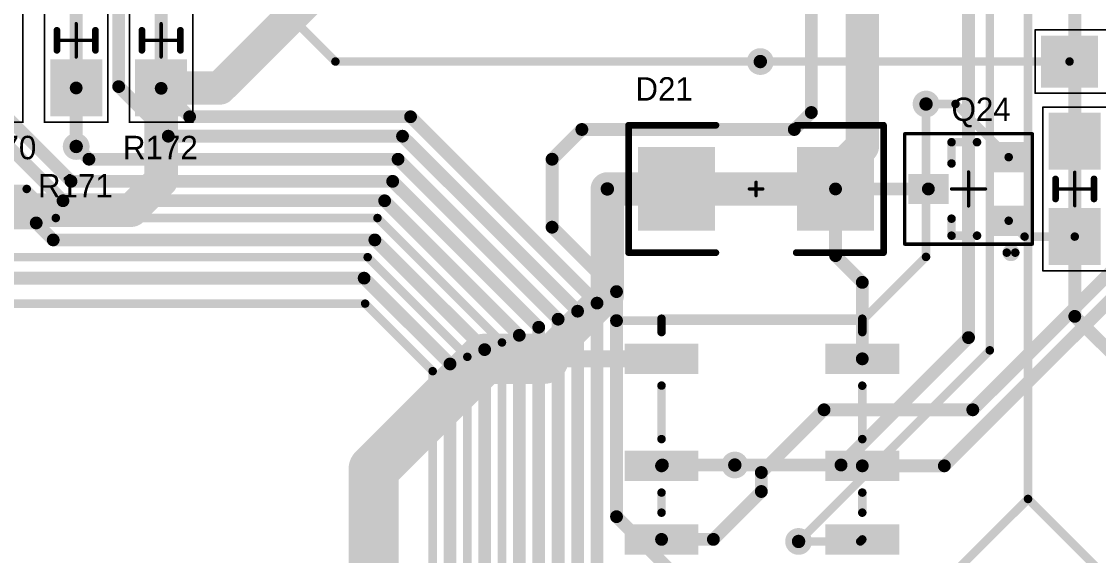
# Model space of a CAD drawing. Header units: millimetres. Extents: x 37 to 246, y 26 to 184.
# Drawn here: x 195.22 to 227.4, y 53.17 to 69.14 of the extents above; entities that cross this region are included whole.
import ezdxf

# ---------------------------------------------------------------- set-up
doc = ezdxf.new("R2010")
doc.units = ezdxf.units.MM
for name, color, linetype in [('BottomLayer', 5, 'Continuous'), ('Mechanical1', 6, 'Continuous'), ('Mechanical15', 56, 'Continuous'), ('MultiLayer', 9, 'Continuous'), ('TopLayer', 1, 'Continuous'), ('TopOverlay', 2, 'Continuous'), ('TopPaste', 8, 'Continuous'), ('TopSolder', 216, 'Continuous'), ('ViaHoleLayer', 16, 'Continuous')]:
    doc.layers.add(name, color=color, linetype=linetype)

msp = doc.modelspace()

# ---------------------------------------------------------------- linework, layer by layer
at = {"layer": 'BottomLayer'}
for points, const_width in [([(223.52, 59.69), (223.52, 94.234)], 0.384), ([(224.155, 59.309), (224.155, 81.915)], 0.254), ([(198.12, 67.195), (198.12, 81.334)], 0.381), ([(199.39, 67.144), (199.39, 81.026)], 0.381), ([(196.85, 65.405), (196.85, 80.772)], 0.381), ([(225.298, 54.864), (225.298, 77.343)], 0.254), ([(220.345, 65.405), (220.345, 73.914)], 1), ([(226.695, 60.325), (226.695, 72.009)], 0.384), ([(218.821, 66.421), (218.821, 70.104)], 0.384), ([(202.946, 69.596), (204.597, 67.945)], 0.254), ([(204.597, 67.945), (217.297, 67.945)], 0.254), ([(193.929, 67.131), (196.697, 64.363)], 0.381), ([(198.12, 67.195), (199.602, 65.713)], 0.381), ([(199.39, 67.144), (200.24, 66.294)], 0.381), ([(222.25, 62.103), (222.25, 66.675)], 0.254), ([(200.24, 66.294), (206.844, 66.294)], 0.381), ([(206.844, 66.294), (212.417, 60.721)], 0.381), ([(218.313, 65.913), (218.821, 66.421)], 0.384), ([(211.074, 65.024), (211.963, 65.913)], 0.384), ([(211.963, 65.913), (218.313, 65.913)], 0.384), ([(199.602, 65.713), (206.603, 65.713)], 0.381), ([(206.603, 65.713), (211.836, 60.48)], 0.381), ([(219.075, 64.135), (220.345, 65.405)], 1), ([(194.833, 65.405), (196.456, 63.782)], 0.381), ([(196.85, 65.405), (197.231, 65.024)], 0.381), ([(197.231, 65.024), (206.471, 65.024)], 0.381), ([(206.471, 65.024), (211.255, 60.24)], 0.381), ([(211.074, 62.992), (211.074, 65.024)], 0.384), ([(196.697, 64.363), (206.309, 64.363)], 0.381), ([(206.309, 64.363), (210.674, 59.999)], 0.381), ([(212.725, 64.135), (219.075, 64.135)], 1), ([(191.135, 64.135), (195.372, 64.135)], 0.254), ([(195.372, 64.135), (196.242, 63.265)], 0.254), ([(196.456, 63.782), (206.069, 63.782)], 0.381), ([(206.069, 63.782), (210.093, 59.758)], 0.381), ([(188.976, 63.119), (195.656, 63.119)], 0.381), ([(195.656, 63.119), (196.164, 62.611)], 0.381), ([(196.242, 63.265), (205.854, 63.265)], 0.254), ([(205.854, 63.265), (209.576, 59.544)], 0.254), ([(211.074, 62.992), (213, 61.066)], 0.384), ([(196.164, 62.611), (205.777, 62.611)], 0.381), ([(205.777, 62.611), (209.058, 59.33)], 0.381), ([(187.461, 62.094), (205.562, 62.094)], 0.254), ([(205.562, 62.094), (208.541, 59.115)], 0.254), ([(220.345, 60.198), (222.25, 62.103)], 0.254), ([(185.547, 61.468), (205.456, 61.468)], 0.381), ([(205.456, 61.468), (208.023, 58.901)], 0.381), ([(213, 60.198), (213, 61.066)], 0.384), ([(185.039, 60.706), (205.486, 60.706)], 0.254), ([(205.486, 60.706), (207.506, 58.686)], 0.254), ([(212.417, 51.108), (212.417, 60.721)], 0.381), ([(211.836, 40.396), (211.836, 60.48)], 0.381), ([(226.695, 60.325), (229.235, 57.785)], 0.384), ([(210.674, 43.022), (210.674, 59.999)], 0.381), ([(211.255, 42.091), (211.255, 60.24)], 0.381), ([(213, 54.335), (213, 60.198)], 0.384), ([(213, 60.198), (220.345, 60.198)], 0.254), ([(210.093, 43.263), (210.093, 59.758)], 0.381), ([(219.71, 55.88), (223.52, 59.69)], 0.384), ([(209.576, 43.676), (209.576, 59.544)], 0.254), ([(208.541, 44.104), (208.541, 59.115)], 0.254), ([(209.058, 43.89), (209.058, 59.33)], 0.381), ([(218.44, 53.594), (224.155, 59.309)], 0.254), ([(208.023, 44.319), (208.023, 58.901)], 0.381), ([(207.506, 44.533), (207.506, 58.686)], 0.254), ([(216.535, 55.88), (219.71, 55.88)], 0.384), ([(222.123, 51.689), (225.298, 54.864)], 0.254), ([(225.298, 54.864), (227.457, 52.705)], 0.254), ([(213, 54.335), (215.646, 51.689)], 0.384)]:
    msp.add_lwpolyline(points, dxfattribs=dict(at, const_width=const_width))
for points, const_width in [([(217.097, 67.945, 1), (217.497, 67.945, 1)], 0.4), ([(204.534, 67.945, 1), (204.661, 67.945, 1)], 0.127), ([(204.534, 67.945, 1), (204.661, 67.945, 1)], 0.127), ([(217.233, 67.945, 1), (217.361, 67.945, 1)], 0.127), ([(198.025, 67.195, 1), (198.215, 67.195, 1)], 0.191), ([(198.025, 67.195, 1), (198.215, 67.195, 1)], 0.191), ([(199.295, 67.144, 1), (199.485, 67.144, 1)], 0.191), ([(199.295, 67.144, 1), (199.485, 67.144, 1)], 0.191), ([(222.05, 66.675, 1), (222.45, 66.675, 1)], 0.4), ([(222.186, 66.675, 1), (222.314, 66.675, 1)], 0.127), ([(200.145, 66.294, 1), (200.335, 66.294, 1)], 0.191), ([(200.145, 66.294, 1), (200.335, 66.294, 1)], 0.191), ([(206.749, 66.294, 1), (206.939, 66.294, 1)], 0.191), ([(206.749, 66.294, 1), (206.939, 66.294, 1)], 0.191), ([(218.725, 66.421, 1), (218.917, 66.421, 1)], 0.192), ([(218.725, 66.421, 1), (218.917, 66.421, 1)], 0.192), ([(211.867, 65.913, 1), (212.059, 65.913, 1)], 0.192), ([(211.867, 65.913, 1), (212.059, 65.913, 1)], 0.192), ([(218.217, 65.913, 1), (218.409, 65.913, 1)], 0.192), ([(218.217, 65.913, 1), (218.409, 65.913, 1)], 0.192), ([(196.65, 65.405, 1), (197.05, 65.405, 1)], 0.4), ([(199.507, 65.713, 1), (199.698, 65.713, 1)], 0.191), ([(199.507, 65.713, 1), (199.698, 65.713, 1)], 0.191), ([(206.508, 65.713, 1), (206.698, 65.713, 1)], 0.191), ([(206.508, 65.713, 1), (206.698, 65.713, 1)], 0.191), ([(220.095, 65.405, 1), (220.595, 65.405, 1)], 0.5), ([(220.095, 65.405, 1), (220.595, 65.405, 1)], 0.5), ([(196.755, 65.405, 1), (196.945, 65.405, 1)], 0.191), ([(196.755, 65.405, 1), (196.945, 65.405, 1)], 0.191), ([(197.136, 65.024, 1), (197.326, 65.024, 1)], 0.191), ([(197.136, 65.024, 1), (197.326, 65.024, 1)], 0.191), ([(206.375, 65.024, 1), (206.566, 65.024, 1)], 0.191), ([(206.375, 65.024, 1), (206.566, 65.024, 1)], 0.191), ([(210.978, 65.024, 1), (211.17, 65.024, 1)], 0.192), ([(210.978, 65.024, 1), (211.17, 65.024, 1)], 0.192), ([(196.601, 64.363, 1), (196.792, 64.363, 1)], 0.191), ([(196.601, 64.363, 1), (196.792, 64.363, 1)], 0.191), ([(206.214, 64.363, 1), (206.405, 64.363, 1)], 0.191), ([(206.214, 64.363, 1), (206.405, 64.363, 1)], 0.191), ([(212.475, 64.135, 1), (212.975, 64.135, 1)], 0.5), ([(212.525, 64.135, 1), (212.925, 64.135, 1)], 0.4), ([(218.825, 64.135, 1), (219.325, 64.135, 1)], 0.5), ([(218.825, 64.135, 1), (219.325, 64.135, 1)], 0.5), ([(195.308, 64.135, 1), (195.435, 64.135, 1)], 0.127), ([(195.308, 64.135, 1), (195.435, 64.135, 1)], 0.127), ([(196.361, 63.782, 1), (196.551, 63.782, 1)], 0.191), ([(196.361, 63.782, 1), (196.551, 63.782, 1)], 0.191), ([(205.974, 63.782, 1), (206.164, 63.782, 1)], 0.191), ([(205.974, 63.782, 1), (206.164, 63.782, 1)], 0.191), ([(195.56, 63.119, 1), (195.751, 63.119, 1)], 0.191), ([(195.56, 63.119, 1), (195.751, 63.119, 1)], 0.191), ([(196.178, 63.265, 1), (196.305, 63.265, 1)], 0.127), ([(196.178, 63.265, 1), (196.305, 63.265, 1)], 0.127), ([(205.791, 63.265, 1), (205.918, 63.265, 1)], 0.127), ([(205.791, 63.265, 1), (205.918, 63.265, 1)], 0.127), ([(210.978, 62.992, 1), (211.17, 62.992, 1)], 0.192), ([(210.978, 62.992, 1), (211.17, 62.992, 1)], 0.192), ([(196.068, 62.611, 1), (196.259, 62.611, 1)], 0.191), ([(196.068, 62.611, 1), (196.259, 62.611, 1)], 0.191), ([(205.681, 62.611, 1), (205.872, 62.611, 1)], 0.191), ([(205.681, 62.611, 1), (205.872, 62.611, 1)], 0.191), ([(205.499, 62.094, 1), (205.626, 62.094, 1)], 0.127), ([(205.499, 62.094, 1), (205.626, 62.094, 1)], 0.127), ([(222.186, 62.103, 1), (222.314, 62.103, 1)], 0.127), ([(222.186, 62.103, 1), (222.314, 62.103, 1)], 0.127), ([(205.361, 61.468, 1), (205.551, 61.468, 1)], 0.191), ([(205.361, 61.468, 1), (205.551, 61.468, 1)], 0.191), ([(212.904, 61.066, 1), (213.095, 61.066, 1)], 0.192), ([(212.904, 61.066, 1), (213.095, 61.066, 1)], 0.192), ([(205.423, 60.706, 1), (205.549, 60.706, 1)], 0.127), ([(205.423, 60.706, 1), (205.549, 60.706, 1)], 0.127), ([(212.322, 60.721, 1), (212.512, 60.721, 1)], 0.191), ([(212.322, 60.721, 1), (212.512, 60.721, 1)], 0.191), ([(211.741, 60.48, 1), (211.931, 60.48, 1)], 0.191), ([(211.741, 60.48, 1), (211.931, 60.48, 1)], 0.191), ([(226.599, 60.325, 1), (226.791, 60.325, 1)], 0.192), ([(226.599, 60.325, 1), (226.791, 60.325, 1)], 0.192), ([(210.579, 59.999, 1), (210.769, 59.999, 1)], 0.191), ([(210.579, 59.999, 1), (210.769, 59.999, 1)], 0.191), ([(211.16, 60.24, 1), (211.35, 60.24, 1)], 0.191), ([(211.16, 60.24, 1), (211.35, 60.24, 1)], 0.191), ([(212.904, 60.198, 1), (213.095, 60.198, 1)], 0.192), ([(212.904, 60.198, 1), (213.095, 60.198, 1)], 0.192), ([(212.936, 60.198, 1), (213.063, 60.198, 1)], 0.127), ([(220.281, 60.198, 1), (220.409, 60.198, 1)], 0.127), ([(220.281, 60.198, 1), (220.409, 60.198, 1)], 0.127), ([(209.998, 59.758, 1), (210.188, 59.758, 1)], 0.191), ([(209.998, 59.758, 1), (210.188, 59.758, 1)], 0.191), ([(223.424, 59.69, 1), (223.616, 59.69, 1)], 0.192), ([(223.424, 59.69, 1), (223.616, 59.69, 1)], 0.192), ([(209.512, 59.544, 1), (209.639, 59.544, 1)], 0.127), ([(209.512, 59.544, 1), (209.639, 59.544, 1)], 0.127), ([(208.477, 59.115, 1), (208.604, 59.115, 1)], 0.127), ([(208.477, 59.115, 1), (208.604, 59.115, 1)], 0.127), ([(208.963, 59.33, 1), (209.153, 59.33, 1)], 0.191), ([(208.963, 59.33, 1), (209.153, 59.33, 1)], 0.191), ([(224.091, 59.309, 1), (224.219, 59.309, 1)], 0.127), ([(224.091, 59.309, 1), (224.219, 59.309, 1)], 0.127), ([(207.928, 58.901, 1), (208.118, 58.901, 1)], 0.191), ([(207.928, 58.901, 1), (208.118, 58.901, 1)], 0.191), ([(207.442, 58.686, 1), (207.569, 58.686, 1)], 0.127), ([(207.442, 58.686, 1), (207.569, 58.686, 1)], 0.127), ([(216.335, 55.88, 1), (216.735, 55.88, 1)], 0.4), ([(216.439, 55.88, 1), (216.631, 55.88, 1)], 0.192), ([(219.614, 55.88, 1), (219.806, 55.88, 1)], 0.192), ([(219.614, 55.88, 1), (219.806, 55.88, 1)], 0.192), ([(225.234, 54.864, 1), (225.362, 54.864, 1)], 0.127), ([(225.234, 54.864, 1), (225.362, 54.864, 1)], 0.127), ([(225.234, 54.864, 1), (225.362, 54.864, 1)], 0.127), ([(212.904, 54.335, 1), (213.095, 54.335, 1)], 0.192), ([(212.904, 54.335, 1), (213.095, 54.335, 1)], 0.192), ([(218.24, 53.594, 1), (218.64, 53.594, 1)], 0.4), ([(218.376, 53.594, 1), (218.504, 53.594, 1)], 0.127)]:
    msp.add_lwpolyline(points, format="xyb", close=True, dxfattribs=dict(at, const_width=const_width))
at = {"layer": 'Mechanical1', "const_width": 0.1}
for points in [[(217.17, 63.935), (217.17, 64.335)], [(216.97, 64.135), (217.37, 64.135)]]:
    msp.add_lwpolyline(points, dxfattribs=at)
at = {"layer": 'Mechanical1', "const_width": 0.05}
for points in [[(217.145, 64.335, 1), (217.195, 64.335, 1)], [(216.945, 64.135, 1), (216.995, 64.135, 1)], [(217.345, 64.135, 1), (217.395, 64.135, 1)], [(217.145, 63.935, 1), (217.195, 63.935, 1)]]:
    msp.add_lwpolyline(points, format="xyb", close=True, dxfattribs=at)
at = {"layer": 'Mechanical15'}
for points, const_width in [([(195.26, 66.13), (195.26, 71.03)], 0.05), ([(195.9, 66.13), (195.9, 71.03)], 0.05), ([(197.8, 66.13), (197.8, 71.03)], 0.05), ([(198.44, 66.13), (198.44, 71.03)], 0.05), ([(200.34, 66.13), (200.34, 71.03)], 0.05), ([(196.85, 68.08), (196.85, 69.08)], 0.1), ([(199.39, 68.08), (199.39, 69.08)], 0.1), ([(225.515, 66.995), (225.515, 68.895)], 0.05), ([(225.515, 68.895), (230.415, 68.895)], 0.05), ([(196.35, 68.58), (197.35, 68.58)], 0.1), ([(198.89, 68.58), (199.89, 68.58)], 0.1), ([(225.515, 66.995), (230.415, 66.995)], 0.05), ([(225.745, 66.585), (227.645, 66.585)], 0.05), ([(225.745, 61.685), (225.745, 66.585)], 0.05), ([(193.36, 66.13), (195.26, 66.13)], 0.05), ([(195.9, 66.13), (197.8, 66.13)], 0.05), ([(198.44, 66.13), (200.34, 66.13)], 0.05), ([(221.615, 65.786), (225.425, 65.786)], 0.1), ([(221.615, 62.484), (221.615, 65.786)], 0.1), ([(225.425, 62.484), (225.425, 65.786)], 0.1), ([(223.52, 63.627), (223.52, 64.643)], 0.1), ([(226.695, 63.635), (226.695, 64.635)], 0.1), ([(223.012, 64.135), (224.028, 64.135)], 0.1), ([(226.195, 64.135), (227.195, 64.135)], 0.1), ([(221.615, 62.484), (225.425, 62.484)], 0.1), ([(225.745, 61.685), (227.645, 61.685)], 0.05)]:
    msp.add_lwpolyline(points, dxfattribs=dict(at, const_width=const_width))
for points, const_width in [([(196.825, 69.08, 1), (196.875, 69.08, 1)], 0.05), ([(199.365, 69.08, 1), (199.415, 69.08, 1)], 0.05), ([(225.503, 68.895, 1), (225.527, 68.895, 1)], 0.025), ([(225.503, 68.895, 1), (225.527, 68.895, 1)], 0.025), ([(196.325, 68.58, 1), (196.375, 68.58, 1)], 0.05), ([(197.325, 68.58, 1), (197.375, 68.58, 1)], 0.05), ([(198.865, 68.58, 1), (198.915, 68.58, 1)], 0.05), ([(199.865, 68.58, 1), (199.915, 68.58, 1)], 0.05), ([(196.825, 68.08, 1), (196.875, 68.08, 1)], 0.05), ([(199.365, 68.08, 1), (199.415, 68.08, 1)], 0.05), ([(225.503, 66.995, 1), (225.527, 66.995, 1)], 0.025), ([(225.503, 66.995, 1), (225.527, 66.995, 1)], 0.025), ([(225.733, 66.585, 1), (225.757, 66.585, 1)], 0.025), ([(225.733, 66.585, 1), (225.757, 66.585, 1)], 0.025), ([(195.248, 66.13, 1), (195.272, 66.13, 1)], 0.025), ([(195.248, 66.13, 1), (195.272, 66.13, 1)], 0.025), ([(195.888, 66.13, 1), (195.912, 66.13, 1)], 0.025), ([(195.888, 66.13, 1), (195.912, 66.13, 1)], 0.025), ([(197.788, 66.13, 1), (197.812, 66.13, 1)], 0.025), ([(197.788, 66.13, 1), (197.812, 66.13, 1)], 0.025), ([(198.428, 66.13, 1), (198.452, 66.13, 1)], 0.025), ([(198.428, 66.13, 1), (198.452, 66.13, 1)], 0.025), ([(200.328, 66.13, 1), (200.352, 66.13, 1)], 0.025), ([(200.328, 66.13, 1), (200.352, 66.13, 1)], 0.025), ([(221.59, 65.786, 1), (221.64, 65.786, 1)], 0.05), ([(221.59, 65.786, 1), (221.64, 65.786, 1)], 0.05), ([(225.4, 65.786, 1), (225.45, 65.786, 1)], 0.05), ([(225.4, 65.786, 1), (225.45, 65.786, 1)], 0.05), ([(223.495, 64.643, 1), (223.545, 64.643, 1)], 0.05), ([(226.67, 64.635, 1), (226.72, 64.635, 1)], 0.05), ([(222.987, 64.135, 1), (223.037, 64.135, 1)], 0.05), ([(224.003, 64.135, 1), (224.053, 64.135, 1)], 0.05), ([(226.17, 64.135, 1), (226.22, 64.135, 1)], 0.05), ([(227.17, 64.135, 1), (227.22, 64.135, 1)], 0.05), ([(223.495, 63.627, 1), (223.545, 63.627, 1)], 0.05), ([(226.67, 63.635, 1), (226.72, 63.635, 1)], 0.05), ([(221.59, 62.484, 1), (221.64, 62.484, 1)], 0.05), ([(221.59, 62.484, 1), (221.64, 62.484, 1)], 0.05), ([(225.4, 62.484, 1), (225.45, 62.484, 1)], 0.05), ([(225.4, 62.484, 1), (225.45, 62.484, 1)], 0.05), ([(225.733, 61.685, 1), (225.757, 61.685, 1)], 0.025), ([(225.733, 61.685, 1), (225.757, 61.685, 1)], 0.025)]:
    msp.add_lwpolyline(points, format="xyb", close=True, dxfattribs=dict(at, const_width=const_width))
at = {"layer": 'MultiLayer', "const_width": 0.4}
for points in [[(217.097, 67.945, 1), (217.497, 67.945, 1)], [(222.05, 66.675, 1), (222.45, 66.675, 1)], [(196.65, 65.405, 1), (197.05, 65.405, 1)], [(212.525, 64.135, 1), (212.925, 64.135, 1)], [(216.335, 55.88, 1), (216.735, 55.88, 1)], [(218.24, 53.594, 1), (218.64, 53.594, 1)]]:
    msp.add_lwpolyline(points, format="xyb", close=True, dxfattribs=at)
at = {"layer": 'TopLayer'}
for points, const_width in [([(201.14, 67.155), (204.565, 70.58)], 1), ([(217.297, 67.945), (226.54, 67.945)], 0.254), ([(199.39, 64.389), (199.39, 67.155)], 1), ([(199.39, 67.155), (201.14, 67.155)], 1), ([(196.85, 65.405), (196.85, 67.155)], 0.381), ([(222.25, 66.675), (223.13, 66.675)], 0.254), ([(223.13, 66.675), (224.72, 65.085)], 0.254), ([(198.501, 63.5), (199.39, 64.389)], 1), ([(212.725, 60.96), (212.725, 64.135)], 1), ([(212.725, 64.135), (214.795, 64.135)], 0.5), ([(219.545, 62.141), (219.545, 64.135)], 0.384), ([(219.545, 64.135), (222.32, 64.135)], 0.384), ([(194.31, 63.5), (198.501, 63.5)], 1), ([(224.72, 63.185), (225.195, 62.71)], 0.254), ([(225.195, 62.71), (226.695, 62.71)], 0.254), ([(222.797, 55.855), (229.235, 62.293)], 0.384), ([(219.545, 62.141), (220.345, 61.341)], 0.384), ([(223.647, 57.531), (227.965, 61.849)], 0.384), ([(220.345, 59.055), (220.345, 61.341)], 0.384), ([(210.82, 59.055), (212.725, 60.96)], 1), ([(205.74, 55.753), (209.042, 59.055)], 1.5), ([(209.042, 59.055), (210.82, 59.055)], 1.5), ([(210.82, 59.055), (214.345, 59.055)], 0.5), ([(217.327, 55.656), (219.202, 57.531)], 0.384), ([(219.202, 57.531), (223.647, 57.531)], 0.384), ([(205.74, 46.99), (205.74, 55.753)], 1.5), ([(214.345, 55.855), (214.37, 55.88)], 0.384), ([(214.37, 55.88), (216.535, 55.88)], 0.384), ([(220.345, 55.855), (222.797, 55.855)], 0.384), ([(217.327, 55.088), (217.327, 55.656)], 0.384), ([(215.894, 53.655), (217.327, 55.088)], 0.384), ([(214.345, 53.655), (215.894, 53.655)], 0.384), ([(220.284, 53.594), (220.345, 53.655)], 0.254), ([(218.44, 53.594), (220.284, 53.594)], 0.254)]:
    msp.add_lwpolyline(points, dxfattribs=dict(at, const_width=const_width))
for points, const_width in [([(217.097, 67.945, 1), (217.497, 67.945, 1)], 0.4), ([(217.233, 67.945, 1), (217.361, 67.945, 1)], 0.127), ([(226.476, 67.945, 1), (226.603, 67.945, 1)], 0.127), ([(199.14, 67.155, 1), (199.64, 67.155, 1)], 0.5), ([(199.14, 67.155, 1), (199.64, 67.155, 1)], 0.5), ([(200.89, 67.155, 1), (201.39, 67.155, 1)], 0.5), ([(200.89, 67.155, 1), (201.39, 67.155, 1)], 0.5), ([(196.755, 67.155, 1), (196.945, 67.155, 1)], 0.191), ([(222.05, 66.675, 1), (222.45, 66.675, 1)], 0.4), ([(222.186, 66.675, 1), (222.314, 66.675, 1)], 0.127), ([(223.067, 66.675, 1), (223.194, 66.675, 1)], 0.127), ([(223.067, 66.675, 1), (223.194, 66.675, 1)], 0.127), ([(196.65, 65.405, 1), (197.05, 65.405, 1)], 0.4), ([(196.755, 65.405, 1), (196.945, 65.405, 1)], 0.191), ([(224.657, 65.085, 1), (224.784, 65.085, 1)], 0.127), ([(199.14, 64.389, 1), (199.64, 64.389, 1)], 0.5), ([(199.14, 64.389, 1), (199.64, 64.389, 1)], 0.5), ([(212.475, 64.135, 1), (212.975, 64.135, 1)], 0.5), ([(212.525, 64.135, 1), (212.925, 64.135, 1)], 0.4), ([(212.6, 64.135, 1), (212.85, 64.135, 1)], 0.25), ([(214.67, 64.135, 1), (214.92, 64.135, 1)], 0.25), ([(219.449, 64.135, 1), (219.641, 64.135, 1)], 0.192), ([(219.449, 64.135, 1), (219.641, 64.135, 1)], 0.192), ([(222.224, 64.135, 1), (222.416, 64.135, 1)], 0.192), ([(198.251, 63.5, 1), (198.751, 63.5, 1)], 0.5), ([(198.251, 63.5, 1), (198.751, 63.5, 1)], 0.5), ([(224.657, 63.185, 1), (224.784, 63.185, 1)], 0.127), ([(225.132, 62.71, 1), (225.259, 62.71, 1)], 0.127), ([(225.132, 62.71, 1), (225.259, 62.71, 1)], 0.127), ([(226.631, 62.71, 1), (226.758, 62.71, 1)], 0.127), ([(219.449, 62.141, 1), (219.641, 62.141, 1)], 0.192), ([(219.449, 62.141, 1), (219.641, 62.141, 1)], 0.192), ([(220.249, 61.341, 1), (220.441, 61.341, 1)], 0.192), ([(220.249, 61.341, 1), (220.441, 61.341, 1)], 0.192), ([(212.475, 60.96, 1), (212.975, 60.96, 1)], 0.5), ([(212.475, 60.96, 1), (212.975, 60.96, 1)], 0.5), ([(208.667, 59.055, 1), (209.417, 59.055, 1)], 0.75), ([(208.667, 59.055, 1), (209.417, 59.055, 1)], 0.75), ([(210.445, 59.055, 1), (211.195, 59.055, 1)], 0.75), ([(210.57, 59.055, 1), (211.07, 59.055, 1)], 0.5), ([(210.695, 59.055, 1), (210.945, 59.055, 1)], 0.25), ([(214.22, 59.055, 1), (214.47, 59.055, 1)], 0.25), ([(220.249, 59.055, 1), (220.441, 59.055, 1)], 0.192), ([(219.106, 57.531, 1), (219.298, 57.531, 1)], 0.192), ([(219.106, 57.531, 1), (219.298, 57.531, 1)], 0.192), ([(223.551, 57.531, 1), (223.743, 57.531, 1)], 0.192), ([(223.551, 57.531, 1), (223.743, 57.531, 1)], 0.192), ([(205.365, 55.753, 1), (206.115, 55.753, 1)], 0.75), ([(205.365, 55.753, 1), (206.115, 55.753, 1)], 0.75), ([(214.249, 55.855, 1), (214.441, 55.855, 1)], 0.192), ([(214.274, 55.88, 1), (214.466, 55.88, 1)], 0.192), ([(214.274, 55.88, 1), (214.466, 55.88, 1)], 0.192), ([(216.335, 55.88, 1), (216.735, 55.88, 1)], 0.4), ([(216.439, 55.88, 1), (216.631, 55.88, 1)], 0.192), ([(220.249, 55.855, 1), (220.441, 55.855, 1)], 0.192), ([(222.701, 55.855, 1), (222.893, 55.855, 1)], 0.192), ([(222.701, 55.855, 1), (222.893, 55.855, 1)], 0.192), ([(217.231, 55.656, 1), (217.423, 55.656, 1)], 0.192), ([(217.231, 55.656, 1), (217.423, 55.656, 1)], 0.192), ([(217.231, 55.088, 1), (217.423, 55.088, 1)], 0.192), ([(217.231, 55.088, 1), (217.423, 55.088, 1)], 0.192), ([(214.249, 53.655, 1), (214.441, 53.655, 1)], 0.192), ([(215.798, 53.655, 1), (215.99, 53.655, 1)], 0.192), ([(215.798, 53.655, 1), (215.99, 53.655, 1)], 0.192), ([(218.24, 53.594, 1), (218.64, 53.594, 1)], 0.4), ([(220.281, 53.655, 1), (220.409, 53.655, 1)], 0.127), ([(218.376, 53.594, 1), (218.504, 53.594, 1)], 0.127), ([(220.22, 53.594, 1), (220.347, 53.594, 1)], 0.127), ([(220.22, 53.594, 1), (220.347, 53.594, 1)], 0.127)]:
    msp.add_lwpolyline(points, format="xyb", close=True, dxfattribs=dict(at, const_width=const_width))
for points in [[(227.29, 67.27), (227.29, 68.62), (225.79, 67.27), (225.79, 68.62)], [(197.525, 67.905), (196.175, 67.905), (197.525, 66.405), (196.175, 66.405)], [(198.715, 66.405), (200.065, 66.405), (198.715, 67.905), (200.065, 67.905)], [(227.37, 66.31), (226.02, 66.31), (227.37, 64.81), (226.02, 64.81)], [(225.22, 65.435), (224.22, 65.435), (225.22, 64.735), (224.22, 64.735)], [(215.845, 65.285), (213.745, 65.285), (215.845, 62.985), (213.745, 62.985)], [(220.595, 65.285), (218.495, 65.285), (220.595, 62.985), (218.495, 62.985)], [(222.82, 64.485), (221.82, 64.485), (222.82, 63.785), (221.82, 63.785)], [(225.22, 63.535), (224.22, 63.535), (225.22, 62.835), (224.22, 62.835)], [(227.37, 63.46), (226.02, 63.46), (227.37, 61.96), (226.02, 61.96)], [(213.345, 59.405), (213.345, 58.705), (215.345, 59.405), (215.345, 58.705)], [(219.345, 59.405), (219.345, 58.705), (221.345, 59.405), (221.345, 58.705)], [(213.345, 56.205), (213.345, 55.505), (215.345, 56.205), (215.345, 55.505)], [(219.345, 56.205), (219.345, 55.505), (221.345, 56.205), (221.345, 55.505)], [(213.345, 54.005), (213.345, 53.305), (215.345, 54.005), (215.345, 53.305)], [(219.345, 54.005), (219.345, 53.305), (221.345, 54.005), (221.345, 53.305)]]:
    msp.add_solid(points, dxfattribs=at)
at = {"layer": 'TopOverlay'}
for points, const_width in [([(196.275, 68.28), (196.275, 68.88)], 0.2), ([(197.425, 68.28), (197.425, 68.88)], 0.2), ([(198.815, 68.28), (198.815, 68.88)], 0.2), ([(199.965, 68.28), (199.965, 68.88)], 0.2), ([(213.36, 62.23), (213.36, 66.04)], 0.2), ([(213.36, 66.04), (215.97, 66.04)], 0.2), ([(218.37, 66.04), (220.98, 66.04)], 0.2), ([(220.98, 62.23), (220.98, 66.04)], 0.2), ([(223.012, 64.897), (223.012, 65.532)], 0.254), ([(223.012, 65.532), (223.774, 65.532)], 0.254), ([(226.12, 63.835), (226.12, 64.435)], 0.2), ([(227.27, 63.835), (227.27, 64.435)], 0.2), ([(223.012, 62.738), (223.012, 63.246)], 0.254), ([(223.012, 62.738), (223.774, 62.738)], 0.254), ([(213.36, 62.23), (215.97, 62.23)], 0.2), ([(218.37, 62.23), (220.98, 62.23)], 0.2), ([(214.345, 60.255), (220.345, 60.255)], 0.254), ([(214.345, 59.855), (214.345, 60.255)], 0.254), ([(220.345, 59.855), (220.345, 60.255)], 0.254), ([(214.345, 56.655), (214.345, 58.255)], 0.254), ([(220.345, 56.655), (220.345, 58.252)], 0.254), ([(214.345, 54.455), (214.345, 55.055)], 0.254), ([(220.345, 54.455), (220.345, 55.055)], 0.254)]:
    msp.add_lwpolyline(points, dxfattribs=dict(at, const_width=const_width))
for points, const_width in [([(196.225, 68.88, 1), (196.325, 68.88, 1)], 0.1), ([(197.375, 68.88, 1), (197.475, 68.88, 1)], 0.1), ([(198.765, 68.88, 1), (198.865, 68.88, 1)], 0.1), ([(199.915, 68.88, 1), (200.015, 68.88, 1)], 0.1), ([(196.225, 68.28, 1), (196.325, 68.28, 1)], 0.1), ([(197.375, 68.28, 1), (197.475, 68.28, 1)], 0.1), ([(198.765, 68.28, 1), (198.865, 68.28, 1)], 0.1), ([(199.915, 68.28, 1), (200.015, 68.28, 1)], 0.1), ([(213.31, 66.04, 1), (213.41, 66.04, 1)], 0.1), ([(213.31, 66.04, 1), (213.41, 66.04, 1)], 0.1), ([(215.92, 66.04, 1), (216.02, 66.04, 1)], 0.1), ([(218.32, 66.04, 1), (218.42, 66.04, 1)], 0.1), ([(220.93, 66.04, 1), (221.03, 66.04, 1)], 0.1), ([(220.93, 66.04, 1), (221.03, 66.04, 1)], 0.1), ([(222.948, 65.532, 1), (223.076, 65.532, 1)], 0.127), ([(222.948, 65.532, 1), (223.076, 65.532, 1)], 0.127), ([(223.71, 65.532, 1), (223.838, 65.532, 1)], 0.127), ([(222.948, 64.897, 1), (223.076, 64.897, 1)], 0.127), ([(226.07, 64.435, 1), (226.17, 64.435, 1)], 0.1), ([(227.22, 64.435, 1), (227.32, 64.435, 1)], 0.1), ([(226.07, 63.835, 1), (226.17, 63.835, 1)], 0.1), ([(227.22, 63.835, 1), (227.32, 63.835, 1)], 0.1), ([(222.948, 63.246, 1), (223.076, 63.246, 1)], 0.127), ([(222.948, 62.738, 1), (223.076, 62.738, 1)], 0.127), ([(222.948, 62.738, 1), (223.076, 62.738, 1)], 0.127), ([(223.71, 62.738, 1), (223.838, 62.738, 1)], 0.127), ([(224.917, 62.23, 1), (224.663, 62.23, 1)], 0.254), ([(213.31, 62.23, 1), (213.41, 62.23, 1)], 0.1), ([(213.31, 62.23, 1), (213.41, 62.23, 1)], 0.1), ([(215.92, 62.23, 1), (216.02, 62.23, 1)], 0.1), ([(218.32, 62.23, 1), (218.42, 62.23, 1)], 0.1), ([(220.93, 62.23, 1), (221.03, 62.23, 1)], 0.1), ([(220.93, 62.23, 1), (221.03, 62.23, 1)], 0.1), ([(224.6, 62.23, 1), (224.726, 62.23, 1)], 0.127), ([(224.853, 62.23, 1), (224.981, 62.23, 1)], 0.127), ([(214.281, 60.255, 1), (214.408, 60.255, 1)], 0.127), ([(214.281, 60.255, 1), (214.408, 60.255, 1)], 0.127), ([(220.281, 60.255, 1), (220.409, 60.255, 1)], 0.127), ([(220.281, 60.255, 1), (220.409, 60.255, 1)], 0.127), ([(214.281, 59.855, 1), (214.408, 59.855, 1)], 0.127), ([(220.281, 59.855, 1), (220.409, 59.855, 1)], 0.127), ([(214.281, 58.255, 1), (214.408, 58.255, 1)], 0.127), ([(220.281, 58.252, 1), (220.409, 58.252, 1)], 0.127), ([(214.281, 56.655, 1), (214.408, 56.655, 1)], 0.127), ([(220.281, 56.655, 1), (220.409, 56.655, 1)], 0.127), ([(214.281, 55.055, 1), (214.408, 55.055, 1)], 0.127), ([(220.281, 55.055, 1), (220.409, 55.055, 1)], 0.127), ([(214.281, 54.455, 1), (214.408, 54.455, 1)], 0.127), ([(220.281, 54.455, 1), (220.409, 54.455, 1)], 0.127)]:
    msp.add_lwpolyline(points, format="xyb", close=True, dxfattribs=dict(at, const_width=const_width))
at = {"layer": 'TopPaste'}
for points in [[(227.29, 67.27), (227.29, 68.62), (225.79, 67.27), (225.79, 68.62)], [(197.525, 67.905), (196.175, 67.905), (197.525, 66.405), (196.175, 66.405)], [(198.715, 66.405), (200.065, 66.405), (198.715, 67.905), (200.065, 67.905)], [(227.37, 66.31), (226.02, 66.31), (227.37, 64.81), (226.02, 64.81)], [(225.22, 65.435), (224.22, 65.435), (225.22, 64.735), (224.22, 64.735)], [(215.845, 65.285), (213.745, 65.285), (215.845, 62.985), (213.745, 62.985)], [(220.595, 65.285), (218.495, 65.285), (220.595, 62.985), (218.495, 62.985)], [(222.82, 64.485), (221.82, 64.485), (222.82, 63.785), (221.82, 63.785)], [(225.22, 63.535), (224.22, 63.535), (225.22, 62.835), (224.22, 62.835)], [(227.37, 63.46), (226.02, 63.46), (227.37, 61.96), (226.02, 61.96)], [(213.345, 59.405), (213.345, 58.705), (215.345, 59.405), (215.345, 58.705)], [(219.345, 59.405), (219.345, 58.705), (221.345, 59.405), (221.345, 58.705)], [(213.345, 56.205), (213.345, 55.505), (215.345, 56.205), (215.345, 55.505)], [(219.345, 56.205), (219.345, 55.505), (221.345, 56.205), (221.345, 55.505)], [(213.345, 54.005), (213.345, 53.305), (215.345, 54.005), (215.345, 53.305)], [(219.345, 54.005), (219.345, 53.305), (221.345, 54.005), (221.345, 53.305)]]:
    msp.add_solid(points, dxfattribs=at)
at = {"layer": 'TopSolder'}
for points in [[(227.392, 67.168), (227.392, 68.722), (225.688, 67.168), (225.688, 68.722)], [(197.627, 68.007), (196.073, 68.007), (197.627, 66.303), (196.073, 66.303)], [(198.613, 66.303), (200.167, 66.303), (198.613, 68.007), (200.167, 68.007)], [(227.472, 66.412), (225.918, 66.412), (227.472, 64.708), (225.918, 64.708)], [(215.947, 65.387), (213.643, 65.387), (215.947, 62.883), (213.643, 62.883)], [(220.697, 65.387), (218.393, 65.387), (220.697, 62.883), (218.393, 62.883)], [(225.322, 65.537), (224.118, 65.537), (225.322, 64.633), (224.118, 64.633)], [(222.922, 64.587), (221.718, 64.587), (222.922, 63.683), (221.718, 63.683)], [(225.322, 63.637), (224.118, 63.637), (225.322, 62.733), (224.118, 62.733)], [(227.472, 63.562), (225.918, 63.562), (227.472, 61.858), (225.918, 61.858)], [(213.243, 59.507), (213.243, 58.603), (215.447, 59.507), (215.447, 58.603)], [(219.243, 59.507), (219.243, 58.603), (221.447, 59.507), (221.447, 58.603)], [(213.243, 56.307), (213.243, 55.403), (215.447, 56.307), (215.447, 55.403)], [(219.243, 56.307), (219.243, 55.403), (221.447, 56.307), (221.447, 55.403)], [(213.243, 54.107), (213.243, 53.203), (215.447, 54.107), (215.447, 53.203)], [(219.243, 54.107), (219.243, 53.203), (221.447, 54.107), (221.447, 53.203)]]:
    msp.add_solid(points, dxfattribs=at)
at = {"layer": 'ViaHoleLayer', "const_width": 0.2}
for points in [[(217.197, 67.945, 1), (217.397, 67.945, 1)], [(222.15, 66.675, 1), (222.35, 66.675, 1)], [(196.75, 65.405, 1), (196.95, 65.405, 1)], [(212.625, 64.135, 1), (212.825, 64.135, 1)], [(216.435, 55.88, 1), (216.635, 55.88, 1)], [(218.34, 53.594, 1), (218.54, 53.594, 1)]]:
    msp.add_lwpolyline(points, format="xyb", close=True, dxfattribs=at)

# ---------------------------------------------------------------- texts
at = {"layer": 'TopOverlay'}
for s, p in [('D21', (213.563, 66.777)), ('Q24', (223.012, 66.167)), ('R170', (193.421, 65.024)), ('R172', (198.247, 65.024)), ('R171', (195.707, 63.881))]:
    msp.add_text(s, height=0.7, dxfattribs=at).set_placement(p)

doc.saveas('drawing.dxf')
